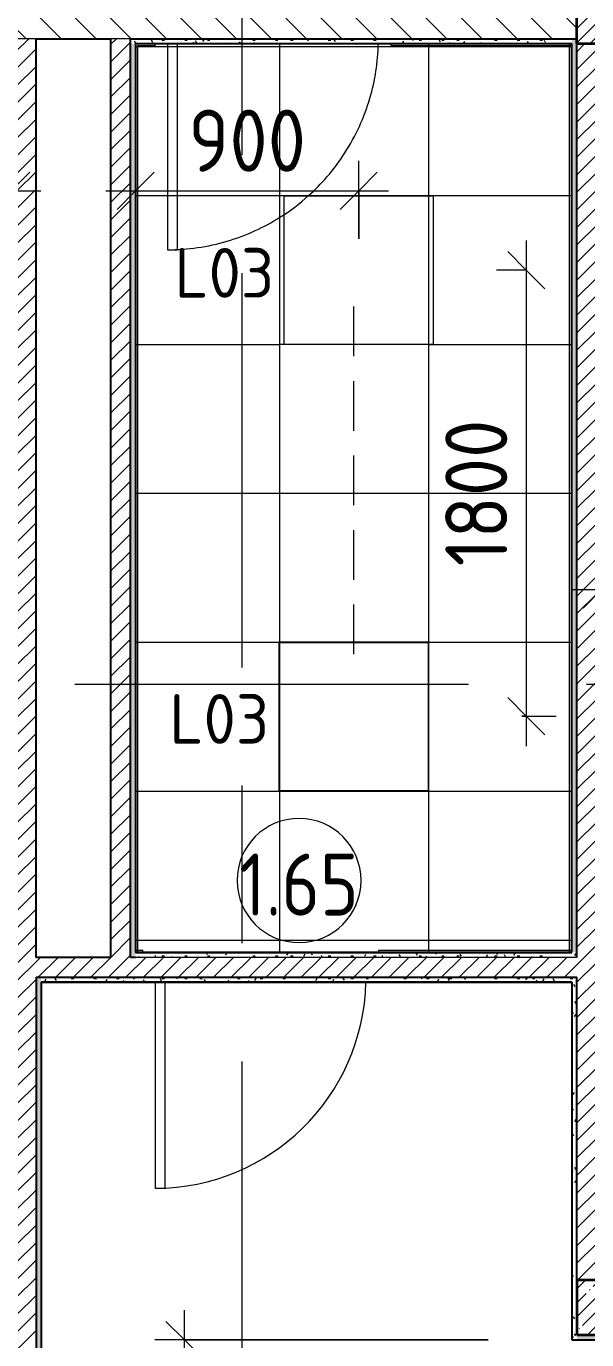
# Model space of a CAD drawing. Header units: millimetres. Extents: x 81425 to 274970, y -8553 to 29000.
# Drawn here: x 91990 to 94250, y 5160 to 10450 of the extents above; entities that cross this region are included whole.
import ezdxf

# ---------------------------------------------------------------- set-up
doc = ezdxf.new("R2010")
doc.units = ezdxf.units.MM
doc.linetypes.add('ADSK_Штрих_ш2 п1', pattern=[300, 200, -100])
doc.linetypes.add('Осевая', pattern=[3175, 635, -476.25, 1587.5, -476.25])
for name, color, linetype, lineweight in [('A-ANNO-DIMS', 7, 'Continuous', 9), ('A-ANNO-DIMS-100', 7, 'Continuous', 9), ('A-ANNO-NOTE', 7, 'Continuous', 9), ('A-AREA-IDEN', 7, 'Continuous', 9), ('A-CLNG-PATT', 7, 'Continuous', 9), ('A-DETL-2', 7, 'ADSK_Штрих_ш2 п1', 9), ('A-DOOR', 7, 'Continuous', 9), ('A-DOOR-1', 7, 'Continuous', 13), ('A-WALL', 7, 'Continuous', 9), ('E-LITE-EQPM-IDEN', 7, 'Continuous', 9), ('I-WALL', 7, 'Continuous', 9), ('Оси-2', 7, 'Осевая', 9)]:
    doc.layers.add(name, color=color, linetype=linetype, lineweight=lineweight)
for name, color, linetype, lineweight, true_color in [('A-CLNG-1', 7, 'Continuous', 9, 0xc0c0c0), ('A-WALL-1', 7, 'Continuous', 35, 0x3c3c3c), ('A-WALL-2', 7, 'Continuous', 25, 0x3c3c3c), ('A-WALL-FNSH-2', 7, 'Continuous', 13, 0x3c3c3c)]:
    doc.layers.add(name, color=color, linetype=linetype, lineweight=lineweight, true_color=true_color)
doc.styles.add('GOST Common', font='GOST_Common.ttf', dxfattribs={"height": 200})
doc.styles.add('GOST Common_1', font='GOST_Common.ttf', dxfattribs={"width": 0.9, "height": 250})
doc.styles.add('ISOCPEUR', font='isocpeur.ttf', dxfattribs={"width": 0.9, "height": 250})
doc.dimstyles.new('ISO-2_5_0_9К_БОЛЬШОЙ_1', dxfattribs={"dimscale": 304.8, "dimtxt": 248.995294, "dimasz": 0.492126, "dimexe": 0.393701, "dimexo": 0.984252, "dimgap": 0, "dimtad": 1, "dimdec": 0, "dimrnd": 10, "dimzin": 0, "dimdsep": 46, "dimtxsty": 'ISOCPEUR', "dimblk1": 'OBLIQUE', "dimblk2": 'OBLIQUE', "dimsah": 1, "dimcen": 0.09, "dimdle": 0.393701, "dimazin": 0, "dimtfac": 1, "dimtdec": 4, "dimtix": 1, "dimtmove": 0, "dimatfit": 3, "dimfxl": 1, "dimtvp": 1, "dimtolj": 1, "dimtzin": 0, "dimarcsym": 2})
pattern_1 = [(45, (0, 0), (-35.35534, 35.35534), [])]
pattern_2 = [(45, (0, 0), (-57.024626, 57.024626), []), (45, (57.025, 0), (-57.024626, 57.024626), [100.806, -20.161, 3.353, -16.808])]
pattern_3 = [(0, (0, 0), (121.92, 30.48), [10.058, -81.382, 10.058, -81.382, -487.68]), (0, (0, 0), (121.92, 30.48), [-182.88, 10.058, -172.822, 10.058, -81.382, -213.36]), (0, (0, 0), (121.92, 30.48), [-457.2, 10.058, -50.902, 10.058, -142.342]), (120, (45.72, 15.24), (-87.356454, 90.345817), [10.058, -81.382, 10.058, -81.382, -487.68]), (120, (45.72, 15.24), (-87.356454, 90.345817), [-182.88, 10.058, -172.822, 10.058, -81.382, -213.36]), (120, (45.72, 15.24), (-87.356454, 90.345817), [-457.2, 10.058, -50.902, 10.058, -142.342]), (240, (60.96, 76.2), (-34.563546, -120.825817), [10.058, -81.382, 10.058, -81.382, -487.68]), (240, (60.96, 76.2), (-34.563546, -120.825817), [-182.88, 10.058, -172.822, 10.058, -81.382, -213.36]), (240, (60.96, 76.2), (-34.563546, -120.825817), [-457.2, 10.058, -50.902, 10.058, -142.342])]

# ---------------------------------------------------------------- blocks, each defined once
blk = doc.blocks.new('110_Дверь_СКБ_1Ст_Внутренняя1 - Д-8 950x2100h_охрана-31784688-План расстановки осветительного оборудования 1 этажа в осях 23-33')
at = {"layer": 'A-DOOR'}
for start, end in [(106.3636, 114.5455), (90, 106.3636), (114.5455, 122.1858), (122.1858, 131.9478), (131.9478, 139.0909), (139.0909, 147.2727), (147.2727, 155.4545), (155.4545, 163.6364), (163.6364, 178.6473)]:
    blk.add_arc((437.5, 100), 850, start, end, dxfattribs=at)
at = {"layer": 'A-DOOR-1'}
for p, q in [((437.5, 950), (397.5, 950)), ((397.5, 950), (397.5, 120)), ((437.5, 120), (437.5, 950))]:
    blk.add_line(p, q, dxfattribs=at)
blk = doc.blocks.new('110_Дверь_СКБ_1Ст_Внутренняя1 - Д-8 950x2100h_охрана-32224770-План расстановки осветительного оборудования 1 этажа в осях 23-33')
at = {"layer": 'A-DOOR'}
blk.add_arc((437.5, 40), 850, 90, 178.6473, dxfattribs=at)
at = {"layer": 'A-DOOR-1'}
for p, q in [((437.5, 890), (397.5, 890)), ((397.5, 890), (397.5, 60)), ((437.5, 60), (437.5, 890))]:
    blk.add_line(p, q, dxfattribs=at)
blk = doc.blocks.new('DIMBLOCK32-План расстановки осветительного оборудования 1 этажа в осях 23-33')
at = {"layer": 'A-ANNO-DIMS-100'}
for p, q in [((90780, 9396.4), (90780, 9907.7)), ((91929, 9593.7), (91929, 9907.7)), ((90780, 9787.7), (92049, 9787.7)), ((90780, 9787.7), (90780, 9396.4)), ((91929, 9787.7), (91929, 9593.7))]:
    blk.add_line(p, q, dxfattribs=at)
at = {"layer": 'A-ANNO-DIMS-100', "lineweight": 20}
for p, q in [((90780, 9787.7), (90855, 9862.7)), ((91929, 9787.7), (92004, 9862.7)), ((90780, 9787.7), (90705, 9712.7)), ((91929, 9787.7), (91854, 9712.7))]:
    blk.add_line(p, q, dxfattribs=at)
at = {"layer": 'A-ANNO-DIMS-100', "color": 0, "insert": (91139, 10114.3), "char_height": 250, "width": 517.144, "attachment_point": 1, "line_spacing_factor": 1.149209, "style": 'ISOCPEUR'}
blk.add_mtext('1/2', dxfattribs=at)
blk = doc.blocks.new('_Oblique')
at = {"color": 0, "linetype": 'ByBlock', "lineweight": -2}
blk.add_line((-0.5, -0.5), (0.5, 0.5), dxfattribs=at)
blk = doc.blocks.new('DIMBLOCK36-План расстановки осветительного оборудования 1 этажа в осях 23-33')
at = {"layer": 'A-ANNO-DIMS-100'}
for p, q in [((92431, 9593.7), (92431, 9907.7)), ((93330.4, 9593.7), (93330.4, 9907.7)), ((92311, 9787.7), (93450.4, 9787.7)), ((92431, 9787.7), (92431, 9593.7)), ((93330.4, 9787.7), (93330.4, 9593.7))]:
    blk.add_line(p, q, dxfattribs=at)
at = {"layer": 'A-ANNO-DIMS-100', "lineweight": 20}
for p, q in [((92431, 9787.7), (92506, 9862.7)), ((93330.4, 9787.7), (93405.4, 9862.7)), ((92431, 9787.7), (92356, 9712.7)), ((93330.4, 9787.7), (93255.4, 9712.7))]:
    blk.add_line(p, q, dxfattribs=at)
at = {"layer": 'A-ANNO-DIMS-100', "color": 0, "insert": (92643.7, 10114.3), "char_height": 250, "width": 568.858, "attachment_point": 1, "line_spacing_factor": 1.149209, "style": 'ISOCPEUR'}
blk.add_mtext('900', dxfattribs=at)
blk = doc.blocks.new('DIMBLOCK37-План расстановки осветительного оборудования 1 этажа в осях 23-33')
at = {"layer": 'A-ANNO-DIMS-100'}
for p, q in [((94006.3, 9587.7), (94006.3, 7551)), ((94008.7, 9467.7), (93886.3, 9467.7)), ((94006.3, 9467.7), (94008.7, 9467.7)), ((93988.3, 7671), (94126.3, 7671)), ((94006.3, 7671), (93988.3, 7671))]:
    blk.add_line(p, q, dxfattribs=at)
at = {"layer": 'A-ANNO-DIMS-100', "lineweight": 20}
for p, q in [((94006.3, 9467.7), (93931.3, 9542.7)), ((94006.3, 9467.7), (94081.3, 9392.7)), ((94006.3, 7671), (93931.3, 7746)), ((94006.3, 7671), (94081.3, 7596))]:
    blk.add_line(p, q, dxfattribs=at)
at = {"layer": 'A-ANNO-DIMS-100', "color": 0, "insert": (93679.6, 8274.9), "char_height": 250, "width": 706.764, "attachment_point": 1, "rotation": 90, "line_spacing_factor": 1.149209, "style": 'ISOCPEUR'}
blk.add_mtext('1800', dxfattribs=at)
blk = doc.blocks.new('DIMBLOCK44-План расстановки осветительного оборудования 1 этажа в осях 23-33')
at = {"layer": 'A-ANNO-DIMS-100'}
for p, q in [((92628.4, 4259), (92628.4, 5279)), ((93852.9, 5159), (92508.4, 5159)), ((92628.4, 5159), (93852.9, 5159)), ((92652.5, 4259), (92508.4, 4259)), ((92628.4, 4259), (92652.5, 4259))]:
    blk.add_line(p, q, dxfattribs=at)
at = {"layer": 'A-ANNO-DIMS-100', "lineweight": 20}
for p, q in [((92628.4, 5159), (92553.4, 5234)), ((92628.4, 5159), (92703.4, 5084)), ((92628.4, 4259), (92553.4, 4334)), ((92628.4, 4259), (92703.4, 4184))]:
    blk.add_line(p, q, dxfattribs=at)
at = {"layer": 'A-ANNO-DIMS-100', "color": 0, "insert": (92301.8, 4472), "char_height": 250, "width": 568.858, "attachment_point": 1, "rotation": 90, "line_spacing_factor": 1.149209, "style": 'ISOCPEUR'}
blk.add_mtext('900', dxfattribs=at)
blk = doc.blocks.new('DIMBLOCK113-План расстановки осветительного оборудования 1 этажа в осях 23-33')
at = {"layer": 'A-ANNO-DIMS-100'}
for p, q in [((95160, 8332.5), (95160, 8061.4)), ((95160, 8181.4), (95160, 8332.5)), ((94310, 7987.4), (94310, 8301.4)), ((94190, 8181.4), (95160, 8181.4)), ((94310, 8181.4), (94310, 7987.4))]:
    blk.add_line(p, q, dxfattribs=at)
at = {"layer": 'A-ANNO-DIMS-100', "lineweight": 20}
for p, q in [((94310, 8181.4), (94385, 8256.4)), ((95160, 8181.4), (95235, 8256.4)), ((94310, 8181.4), (94235, 8106.4)), ((95160, 8181.4), (95085, 8106.4))]:
    blk.add_line(p, q, dxfattribs=at)
at = {"layer": 'A-ANNO-DIMS-100', "color": 0, "insert": (94498, 8508), "char_height": 250, "width": 568.858, "attachment_point": 1, "line_spacing_factor": 1.149209, "style": 'ISOCPEUR'}
blk.add_mtext('850', dxfattribs=at)
blk = doc.blocks.new('Марка_Помещения - Номер-25198446-План расстановки осветительного оборудования 1 этажа в осях 23-33')
at = {"layer": 'A-AREA-IDEN'}
for start, end in [(360, 180), (180, 360)]:
    blk.add_arc((0, 0), 2.5, start, end, dxfattribs=at)

msp = doc.modelspace()

# ---------------------------------------------------------------- hatches: boundary and pattern name
at = {"layer": 'A-CLNG-PATT'}
h = msp.add_hatch(dxfattribs=at)
h.set_pattern_fill('FP_40', color=256, style=0, pattern_type=2)
h.set_pattern_definition([(90, (93012.5, 7968.5), (-600, 4e-14), []), (180, (93012.5, 7968.5), (-7e-14, -600), [])])
h.paths.add_polyline_path([(92431, 6720), (94190, 6721), (94189, 10380), (92430, 10379), (92430, 6720)])
h.paths.add_polyline_path([(93012.5, 7368.5), (93012.5, 7968.5), (93612.5, 7968.5), (93612.5, 7368.5)])
h.paths.add_polyline_path([(93612.5, 9168.5), (93012.5, 9168.5), (93012.5, 9768.5), (93612.5, 9768.5)])
at = {"layer": 'I-WALL'}
h = msp.add_hatch(dxfattribs=at)
h.set_pattern_fill('FP_3', color=256, style=0, pattern_type=2)
h.set_pattern_definition([(135, (0, 0), (-70.71068, -70.71068), [])])
h.paths.add_polyline_path([(107130, 10400), (107130, 10600), (101610, 10600), (101610, 10400), (105804.8, 10400)])
h.paths.add_polyline_path([(93821.7, 10400), (94210, 10400), (94210, 10600), (89610, 10600), (89610, 10400), (93156, 10400)])
h = msp.add_hatch(dxfattribs=at)
h.set_pattern_fill('FP_1', color=256, style=0, pattern_type=2)
h.set_pattern_definition(pattern_2)
h.paths.add_polyline_path([(101610, 10380), (101610, 10600), (94210, 10600), (94210, 10380), (100479, 10380)])
h = msp.add_hatch(dxfattribs=at)
h.set_pattern_fill('FP_2', color=256, style=0, pattern_type=2)
h.set_pattern_definition(pattern_1)
h.paths.add_polyline_path([(91991, 150), (92030, 150), (92030, 10400), (91950, 10400), (91950, 150)])
h = msp.add_hatch(dxfattribs=at)
h.set_pattern_fill('FP_2', color=256, style=0, pattern_type=2)
h.set_pattern_definition(pattern_1)
h.paths.add_polyline_path([(92410, 6700), (92410, 10400), (92330, 10400), (92330, 6700)])
h = msp.add_hatch(dxfattribs=at)
h.set_pattern_fill('FP_38', color=256, style=0, pattern_type=2)
h.set_pattern_definition(pattern_3)
h.paths.add_polyline_path([(94190, 10380), (94190, 10400), (92410, 10400), (92410, 10380), (94189, 10380)])
h = msp.add_hatch(dxfattribs=at)
h.set_pattern_fill('FP_38', color=256, style=0, pattern_type=2)
h.set_pattern_definition(pattern_3)
h.paths.add_polyline_path([(92410, 6700), (92430, 6700), (92430, 10380), (92410, 10380), (92410, 7527.7)])
h = msp.add_hatch(dxfattribs=at)
h.set_pattern_fill('FP_38', color=256, style=0, pattern_type=2)
h.set_pattern_definition(pattern_3)
h.paths.add_polyline_path([(94190, 6720), (94210, 6720), (94210, 10400), (94190, 10400), (94190, 6721)])
h = msp.add_hatch(dxfattribs=at)
h.set_pattern_fill('FP_2', color=256, style=0, pattern_type=2)
h.set_pattern_definition(pattern_1)
h.paths.add_polyline_path([(94290, 5400), (94290, 10380), (94210, 10380), (94210, 5400)])
h = msp.add_hatch(dxfattribs=at)
h.set_pattern_fill('FP_38', color=256, style=0, pattern_type=2)
h.set_pattern_definition(pattern_3)
h.paths.add_polyline_path([(94210, 6700), (94210, 6720), (92430, 6720), (92430, 6700), (93821.7, 6700)])
h = msp.add_hatch(dxfattribs=at)
h.set_pattern_fill('FP_2', color=256, style=0, pattern_type=2)
h.set_pattern_definition(pattern_1)
h.paths.add_polyline_path([(94210, 6620), (94210, 6700), (92030, 6700), (92030, 6620), (93821.7, 6620)])
h = msp.add_hatch(dxfattribs=at)
h.set_pattern_fill('FP_38', color=256, style=0, pattern_type=2)
h.set_pattern_definition(pattern_3)
h.paths.add_polyline_path([(92050, 525), (92050, 6620), (92030, 6620), (92030, 525)])
h = msp.add_hatch(dxfattribs=at)
h.set_pattern_fill('FP_38', color=256, style=0, pattern_type=2)
h.set_pattern_definition(pattern_3)
h.paths.add_polyline_path([(94190, 6600), (94210, 6600), (94210, 6620), (92050, 6620), (92050, 6600), (94189, 6600)])
h = msp.add_hatch(dxfattribs=at)
h.set_pattern_fill('FP_38', color=256, style=0, pattern_type=2)
h.set_pattern_definition(pattern_3)
h.paths.add_polyline_path([(94190, 5160), (94210, 5160), (94210, 6600), (94190, 6600), (94190, 6309.8)])
h = msp.add_hatch(dxfattribs=at)
h.set_pattern_fill('FP_1', color=256, style=0, pattern_type=2)
h.set_pattern_definition(pattern_2)
h.paths.add_polyline_path([(101570, 5180), (101610, 5180), (101610, 5400), (94210, 5400), (94210, 5180), (100479, 5180)])
h = msp.add_hatch(dxfattribs=at)
h.set_pattern_fill('FP_38', color=256, style=0, pattern_type=2)
h.set_pattern_definition(pattern_3)
h.paths.add_polyline_path([(101569, 5160), (101570, 5160), (101570, 5180), (94210, 5180), (94210, 5160), (100479, 5160)])

# ---------------------------------------------------------------- linework, layer by layer
at = {"layer": 'A-ANNO-NOTE'}
for p, q in [((93030.4, 9767.7), (93630.4, 9767.7)), ((93030.4, 9167.7), (93030.4, 9767.7)), ((93630.4, 9767.7), (93630.4, 9167.7)), ((93630.4, 9167.7), (93030.4, 9167.7)), ((93010, 7971), (93610, 7971)), ((93010, 7371), (93010, 7971)), ((93610, 7971), (93610, 7371)), ((93610, 7371), (93010, 7371))]:
    msp.add_line(p, q, dxfattribs=at)
at = {"layer": 'A-CLNG-1'}
for p, q in [((93012.5, 9168.5), (93012.5, 9768.5)), ((93012.5, 9768.5), (93612.5, 9768.5)), ((93612.5, 9768.5), (93612.5, 9168.5)), ((93612.5, 9168.5), (93012.5, 9168.5)), ((93012.5, 7368.5), (93012.5, 7968.5)), ((93012.5, 7968.5), (93612.5, 7968.5)), ((93612.5, 7968.5), (93612.5, 7368.5)), ((93612.5, 7368.5), (93012.5, 7368.5))]:
    msp.add_line(p, q, dxfattribs=at)
at = {"layer": 'A-DETL-2'}
msp.add_line((93310, 9321), (93310, 7821), dxfattribs=at)
at = {"layer": 'A-WALL'}
for p, q in [((92030, 10400), (91950, 10400)), ((92410, 10400), (92330, 10400)), ((94210, 6700), (92430, 6700))]:
    msp.add_line(p, q, dxfattribs=at)
at = {"layer": 'A-WALL-1'}
for p, q in [((94210, 10380), (94210, 10600)), ((94210, 10380), (101610, 10380)), ((94210, 5400), (94210, 5180)), ((101610, 5400), (94210, 5400)), ((94210, 5180), (101610, 5180))]:
    msp.add_line(p, q, dxfattribs=at)
at = {"layer": 'A-WALL-2'}
for p, q in [((92030, 6700), (92030, 10400)), ((92030, 10400), (92330, 10400)), ((92330, 10400), (92330, 6700)), ((92410, 6700), (92410, 10400)), ((92410, 10400), (94210, 10400)), ((92430, 10380), (94190, 10380)), ((92430, 10380), (92430, 6720)), ((94190, 6720), (94190, 10380)), ((94210, 6700), (94210, 10380)), ((92430, 6720), (94190, 6720)), ((92330, 6700), (92030, 6700)), ((92430, 6700), (92410, 6700)), ((92030, 6620), (94210, 6620)), ((92030, 6620), (92030, 475)), ((94210, 5400), (94210, 6620)), ((94190, 6600), (92050, 6600)), ((92050, 6600), (92050, 525)), ((94190, 6600), (94190, 5160)), ((94190, 5160), (101570, 5160))]:
    msp.add_line(p, q, dxfattribs=at)
at = {"layer": 'A-WALL-FNSH-2'}
for p, q in [((92431, 10379), (94189, 10379)), ((92431, 6721), (92431, 10379)), ((94189, 10380), (94189, 6721)), ((94189, 6721), (92431, 6721)), ((92051, 6599), (94189, 6599)), ((92051, 521), (92051, 6599)), ((94189, 6599), (94189, 5159))]:
    msp.add_line(p, q, dxfattribs=at)
at = {"layer": 'I-WALL'}
for p, q in [((92510, 10371), (92439, 10371)), ((92439, 10370.6), (92439, 6720)), ((92510, 10371), (92510, 10380)), ((93460, 10380), (93460, 10371)), ((94189.5, 10371), (93460, 10371)), ((94181, 6720.5), (94181, 10380)), ((94189.5, 10371), (94189.5, 10377.9)), ((92430.5, 6729), (92460, 6729)), ((92430.5, 6729), (92430.5, 6721.1)), ((92460, 6720), (92460, 6729)), ((93410, 6729), (94190, 6729)), ((93410, 6729), (93410, 6720)), ((94181, 6720.5), (94189.1, 6720.5))]:
    msp.add_line(p, q, dxfattribs=at)
at = {"layer": 'Оси-2'}
for p, q in [((92860, 406.8), (92860, 19415.1)), ((84724.5, 7800), (122788, 7800))]:
    msp.add_line(p, q, dxfattribs=at)

# ---------------------------------------------------------------- block references
at = {"layer": 'A-AREA-IDEN', "xscale": 99.99999999999993, "yscale": 99.99999999999993, "zscale": 99.99999999999993}
msp.add_blockref('Марка_Помещения - Номер-25198446-План расстановки осветительного оборудования 1 этажа в осях 23-33', (93090.1, 7009.6), dxfattribs=at)
at = {"layer": 'A-DOOR', "rotation": 180}
for name, p in [('110_Дверь_СКБ_1Ст_Внутренняя1 - Д-8 950x2100h_охрана-31784688-План расстановки осветительного оборудования 1 этажа в осях 23-33', (92997.5, 10500)), ('110_Дверь_СКБ_1Ст_Внутренняя1 - Д-8 950x2100h_охрана-32224770-План расстановки осветительного оборудования 1 этажа в осях 23-33', (92947.5, 6660))]:
    msp.add_blockref(name, p, dxfattribs=at)

# ---------------------------------------------------------------- texts
at = {"layer": 'A-AREA-IDEN', "insert": (92848.2, 7118.2), "char_height": 250, "width": 606.076, "attachment_point": 1, "style": 'GOST Common_1'}
msp.add_mtext('1.65', dxfattribs=at)
at = {"layer": 'E-LITE-EQPM-IDEN', "char_height": 200, "width": 521.097, "attachment_point": 1, "style": 'GOST Common'}
for insert in [(92587.5, 9557), (92567.1, 7760.3)]:
    msp.add_mtext('L03', dxfattribs=dict(at, insert=insert))

# ---------------------------------------------------------------- dimensions: what is measured, and where the dimension line sits
at = {"layer": 'A-ANNO-DIMS'}
dim = msp.add_linear_dim(base=(91929, 9787.7), p1=(90780, 9096.4), p2=(91929, 9893.7), text='1/2', dimstyle='ISO-2_5_0_9К_БОЛЬШОЙ_1', override={"dimpost": '<>', "dimfxl": 1398.564059}, dxfattribs=at)
dim.commit()
dim.dimension.update_dxf_attribs({"geometry": 'DIMBLOCK32-План расстановки осветительного оборудования 1 этажа в осях 23-33', "text_midpoint": (91354.5, 9912.7)})
for base, p1, p2, override, picture, middle in [((93330.4, 9787.7), (92431, 9893.7), (93330.4, 9893.7), {"dimpost": '<>', "dimfxl": 899.385752}, 'DIMBLOCK36-План расстановки осветительного оборудования 1 этажа в осях 23-33', (92880.7, 9912.7)), ((95160, 8181.4), (94310, 8287.4), (95160, 8632.5), {"dimpost": '<>', "dimfxl": 917.37703}, 'DIMBLOCK113-План расстановки осветительного оборудования 1 этажа в осях 23-33', (94735, 8306.4))]:
    dim = msp.add_linear_dim(base=base, p1=p1, p2=p2, dimstyle='ISO-2_5_0_9К_БОЛЬШОЙ_1', override=override, dxfattribs=at)
    dim.commit()
    dim.dimension.update_dxf_attribs({"geometry": picture, "text_midpoint": middle})
for base, p1, p2, override, picture, middle in [((94006.3, 7671), (93708.7, 9467.7), (93688.3, 7671), {"dimpost": '<>', "dimfxl": 1796.860826}, 'DIMBLOCK37-План расстановки осветительного оборудования 1 этажа в осях 23-33', (93881.3, 8569.4)), ((92628.4, 5159), (92952.5, 4259), (94152.9, 5159), {"dimpost": '<>', "dimfxl": 1500.316754}, 'DIMBLOCK44-План расстановки осветительного оборудования 1 этажа в осях 23-33', (92503.4, 4709))]:
    dim = msp.add_linear_dim(base=base, p1=p1, p2=p2, angle=90, dimstyle='ISO-2_5_0_9К_БОЛЬШОЙ_1', override=override, dxfattribs=at)
    dim.commit()
    dim.dimension.update_dxf_attribs({"geometry": picture, "text_midpoint": middle})

doc.saveas('drawing.dxf')
